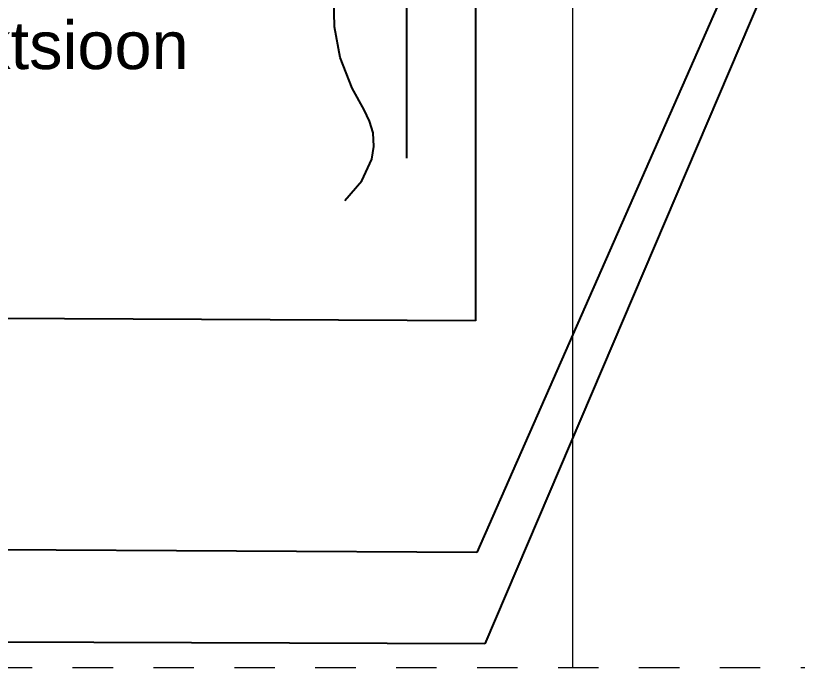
# Model space of a CAD drawing. Header units: millimetres. Extents: x -6345 to -3608, y 2414 to 4738.
# Drawn here: x -5528.6 to -5119.6, y 2414.1 to 2755.3 of the extents above; entities that cross this region are included whole.
import ezdxf

# ---------------------------------------------------------------- set-up
doc = ezdxf.new("R2010")
doc.units = ezdxf.units.MM
doc.header["$MEASUREMENT"] = 0
doc.linetypes.add('Dashed', pattern=[42.333333333324, 21.166666666662, -21.166666666662])
for name, color, linetype, lineweight in [('0_Pen_No__1', 7, 'Continuous', 13), ('Annotation - Label_Pen_No__2', 8, 'Continuous', 15), ('New_Structural - Bearing_Pen_No__2', 8, 'Continuous', 15)]:
    doc.layers.add(name, color=color, linetype=linetype, lineweight=lineweight)
doc.layers.add('New_0_Pen_No__5', color=7, linetype='Continuous', lineweight=25, true_color=0x40a5ff)
doc.styles.add('GENERATED_STYLE_1', font='')
doc.styles.get('GENERATED_STYLE_1').set_extended_font_data('Arial')
doc.dimstyles.new('GENERATED_STYLE__6', dxfattribs={"dimtxt": 0.18, "dimasz": 7.6, "dimexe": 0.18, "dimexo": 0.0625, "dimgap": 0, "dimtad": 0, "dimtih": 1, "dimtoh": 1, "dimdec": 4, "dimzin": 0, "dimdsep": 46, "dimcen": 0.09, "dimadec": 0, "dimazin": 0, "dimtfac": 1, "dimtdec": 4, "dimtmove": 0, "dimatfit": 3, "dimldrblk": 'ARROWHEAD_14', "dimfxl": 0, "dimtolj": 1, "dimtzin": 0, "dimarcsym": 0})

# ---------------------------------------------------------------- blocks, each defined once
blk = doc.blocks.new('ARROWHEAD_14')
at = {"color": 0, "linetype": 'Continuous', "lineweight": 0}
blk.add_line((0, 0), (-1, 0), dxfattribs=at)
at = {"color": 0, "linetype": 'Continuous', "lineweight": 0, "flags": 128}
blk.add_lwpolyline([(-0.9093, 0.525), (0, 0), (-0.9093, -0.525)], dxfattribs=at)

msp = doc.modelspace()

# ---------------------------------------------------------------- linework, layer by layer
at = {"layer": '0_Pen_No__1', "color": 7, "linetype": 'Dashed', "lineweight": 13}
msp.add_lwpolyline([(-3608.460867409997, 2414.086043849476), (-3608.460867409997, 4737.852897352445), (-6345.456476100415, 4737.852897352445), (-6345.456476100415, 2414.086043849476)], close=True, dxfattribs=at)
at = {"layer": 'New_0_Pen_No__5', "color": 161, "linetype": 'Continuous', "lineweight": 25, "true_color": 0x40a5ff, "flags": 128}
msp.add_lwpolyline([(-5356.253556492021, 2658.470405985571), (-5347.490070032417, 2668.835609638893), (-5342.257475404637, 2680.129393911353), (-5341.097312913215, 2686.819121573225), (-5341.543658464186, 2694.019326219506), (-5343.387936652332, 2700.153369722506), (-5346.171755137629, 2705.956198949487), (-5352.576081985062, 2717.309998096911), (-5358.819901925351, 2733.344921070712), (-5361.750674550384, 2749.431965241067), (-5362.132949240606, 2764.896096418334), (-5360.73127537646, 2779.062280412872), (-5355.634279506837, 2800.800670095188), (-5352.576081985062, 2809.24686077088)], dxfattribs=at)
at = {"layer": 'New_Structural - Bearing_Pen_No__2', "color": 8, "linetype": 'Continuous', "lineweight": 15}
msp.add_line((-5237.203243101717, 2787.999266690629), (-5237.203317843423, 2414.086043849476), dxfattribs=at)

# ---------------------------------------------------------------- texts
at = {"layer": 'Annotation - Label_Pen_No__2', "color": 8, "linetype": 'Continuous', "lineweight": 15, "insert": (-6140.676579819378, 2680.625163783184), "char_height": 25, "width": 816.5484563493654, "attachment_point": 7, "rotation": 2.8105196676912687e-05, "line_spacing_factor": 0.9400370317618572, "style": 'GENERATED_STYLE_1'}
msp.add_mtext('\\A1;{\\pql;\\fArial|b0|i0|c0|p34;Varikatuse metallkandur ja puitkonstruktsioon vastavalt EK projektiosale}', dxfattribs=at)

# ---------------------------------------------------------------- leaders
at = {"layer": 'Annotation - Label_Pen_No__2', "color": 8, "linetype": 'Continuous', "lineweight": 15, "annotation_type": 0, "has_hookline": 1, "hookline_direction": 1}
for points, text_width, horizontal_direction in [([(-5324.128097749068, 2846.150936062347), (-5324.128075092375, 2680.625564323244), (-5324.128123470111, 2680.625564323244)], 699.5250000000001, (0.9999999999998797, 4.905282189326757e-07, 0)), ([(-5123.771531567906, 2799.999690513774), (-5283.0010997057, 2426.476705243657), (-5815.467376931579, 2428.242244053917)], 376.825, (0.9999999999998797, 4.905282304789951e-07, 0)), ([(-5148.771555165601, 2788.999705118342), (-5287.245029245498, 2474.28689043288), (-5639.842376931681, 2476.052517473933)], 552.45, (0.9999999999998797, 4.905282118272483e-07, 0)), ([(-5287.948646026794, 2767.999695919619), (-5287.948646026794, 2595.517173479848), (-5579.826579819543, 2596.888530305486)], 560.8500000000003, (0.9999999999998797, 4.905282162681404e-07, 0))]:
    msp.add_leader(points, dimstyle='GENERATED_STYLE__6', dxfattribs=dict(at, text_width=text_width, horizontal_direction=horizontal_direction))

doc.saveas('drawing.dxf')
